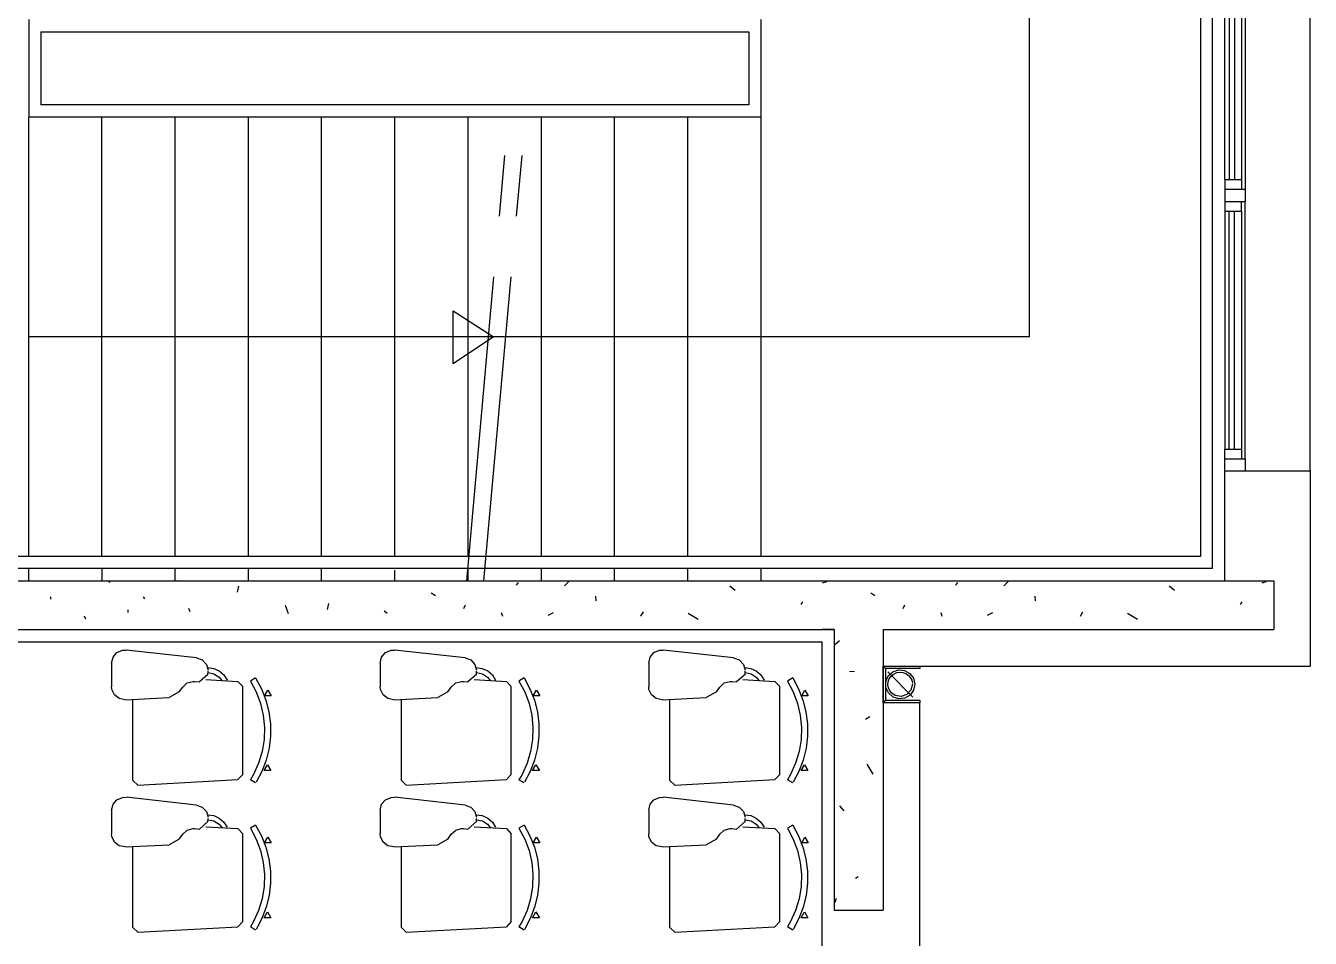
# Model space of a CAD drawing. Extents: x 7 to 80.8, y 22 to 73.9.
# Drawn here: x 67.42 to 72.68, y 50.27 to 54.01 of the extents above; entities that cross this region are included whole.
import ezdxf

# ---------------------------------------------------------------- set-up
doc = ezdxf.new("R2010")
doc.units = 0
doc.header["$MEASUREMENT"] = 0
doc.linetypes.add('DASHDOT', pattern=[2, 1.25, -0.25, 0.25, -0.25])
for name, color, linetype in [('Furniture', 7, 'CONTINUOUS'), ('Stairs', 7, 'CONTINUOUS'), ('Walls', 7, 'CONTINUOUS')]:
    doc.layers.add(name, color=color, linetype=linetype)

msp = doc.modelspace()

# ---------------------------------------------------------------- linework, layer by layer
at = {"layer": 'Furniture', "color": 4}
for p, q in [((68.1168, 51.4155), (67.828, 51.4473)), ((69.2168, 51.4155), (68.928, 51.4473)), ((70.3168, 51.4155), (70.028, 51.4473)), ((67.769, 51.3944), (67.769, 51.2973)), ((68.869, 51.3944), (68.869, 51.2973)), ((69.969, 51.3944), (69.969, 51.2973)), ((68.11, 51.3191), (68.1283, 51.3171)), ((68.1637, 51.3477), (68.1283, 51.3171)), ((68.1547, 51.3266), (68.286, 51.3193)), ((68.1637, 51.3477), (68.1641, 51.3609)), ((68.286, 51.3193), (68.306, 51.2982)), ((68.359, 51.3333), (68.3378, 51.3202)), ((69.21, 51.3191), (69.2283, 51.3171)), ((69.2637, 51.3477), (69.2283, 51.3171)), ((69.2547, 51.3266), (69.386, 51.3193)), ((69.2637, 51.3477), (69.2641, 51.3609)), ((69.386, 51.3193), (69.406, 51.2982)), ((69.459, 51.3333), (69.4378, 51.3202)), ((70.31, 51.3191), (70.3283, 51.3171)), ((70.3637, 51.3477), (70.3283, 51.3171)), ((70.3547, 51.3266), (70.486, 51.3193)), ((70.3637, 51.3477), (70.3641, 51.3609)), ((70.486, 51.3193), (70.506, 51.2982)), ((70.559, 51.3333), (70.5378, 51.3202)), ((68.0463, 51.2759), (68.0049, 51.2527)), ((68.0463, 51.2759), (68.0602, 51.2962)), ((68.306, 50.9382), (68.306, 51.2982)), ((69.1463, 51.2759), (69.1049, 51.2527)), ((69.1463, 51.2759), (69.1602, 51.2962)), ((69.406, 50.9382), (69.406, 51.2982)), ((70.2463, 51.2759), (70.2049, 51.2527)), ((70.2463, 51.2759), (70.2602, 51.2962)), ((70.506, 50.9382), (70.506, 51.2982)), ((67.8247, 51.2441), (68.0049, 51.2527)), ((67.856, 50.9132), (67.856, 51.2456)), ((68.9247, 51.2441), (69.1049, 51.2527)), ((68.956, 50.9132), (68.956, 51.2456)), ((70.0247, 51.2441), (70.2049, 51.2527)), ((70.056, 50.9132), (70.056, 51.2456)), ((67.876, 50.8943), (67.856, 50.9132)), ((67.876, 50.8943), (68.286, 50.9171)), ((68.306, 50.9382), (68.286, 50.9171)), ((68.359, 50.9029), (68.3378, 50.9161)), ((68.976, 50.8943), (68.956, 50.9132)), ((68.976, 50.8943), (69.386, 50.9171)), ((69.406, 50.9382), (69.386, 50.9171)), ((69.459, 50.9029), (69.4378, 50.9161)), ((70.076, 50.8943), (70.056, 50.9132)), ((70.076, 50.8943), (70.486, 50.9171)), ((70.506, 50.9382), (70.486, 50.9171)), ((70.559, 50.9029), (70.5378, 50.9161)), ((68.1168, 50.8125), (67.828, 50.8443)), ((69.2168, 50.8125), (68.928, 50.8443)), ((70.3168, 50.8125), (70.028, 50.8443)), ((67.769, 50.7914), (67.769, 50.6943)), ((68.869, 50.7914), (68.869, 50.6943)), ((69.969, 50.7914), (69.969, 50.6943)), ((68.1637, 50.7447), (68.1283, 50.7141)), ((68.1637, 50.7447), (68.1641, 50.7579)), ((69.2637, 50.7447), (69.2283, 50.7141)), ((69.2637, 50.7447), (69.2641, 50.7579)), ((70.3637, 50.7447), (70.3283, 50.7141)), ((70.3637, 50.7447), (70.3641, 50.7579)), ((68.0463, 50.6729), (68.0602, 50.6932)), ((68.11, 50.7161), (68.1283, 50.7141)), ((68.1547, 50.7236), (68.286, 50.7163)), ((68.286, 50.7163), (68.306, 50.6952)), ((68.306, 50.3352), (68.306, 50.6952)), ((68.359, 50.7303), (68.3378, 50.7172)), ((69.1463, 50.6729), (69.1602, 50.6932)), ((69.21, 50.7161), (69.2283, 50.7141)), ((69.2547, 50.7236), (69.386, 50.7163)), ((69.386, 50.7163), (69.406, 50.6952)), ((69.406, 50.3352), (69.406, 50.6952)), ((69.459, 50.7303), (69.4378, 50.7172)), ((70.2463, 50.6729), (70.2602, 50.6932)), ((70.31, 50.7161), (70.3283, 50.7141)), ((70.3547, 50.7236), (70.486, 50.7163)), ((70.486, 50.7163), (70.506, 50.6952)), ((70.506, 50.3352), (70.506, 50.6952)), ((70.559, 50.7303), (70.5378, 50.7172)), ((67.8247, 50.6411), (68.0049, 50.6497)), ((67.856, 50.3102), (67.856, 50.6426)), ((68.0463, 50.6729), (68.0049, 50.6497)), ((68.9247, 50.6411), (69.1049, 50.6497)), ((68.956, 50.3102), (68.956, 50.6426)), ((69.1463, 50.6729), (69.1049, 50.6497)), ((70.0247, 50.6411), (70.2049, 50.6497)), ((70.056, 50.3102), (70.056, 50.6426)), ((70.2463, 50.6729), (70.2049, 50.6497)), ((67.876, 50.2913), (67.856, 50.3102)), ((67.876, 50.2913), (68.286, 50.314)), ((68.306, 50.3352), (68.286, 50.314)), ((68.359, 50.2999), (68.3378, 50.313)), ((68.976, 50.2913), (68.956, 50.3102)), ((68.976, 50.2913), (69.386, 50.314)), ((69.406, 50.3352), (69.386, 50.314)), ((69.459, 50.2999), (69.4378, 50.313)), ((70.076, 50.2913), (70.056, 50.3102)), ((70.076, 50.2913), (70.486, 50.314)), ((70.506, 50.3352), (70.486, 50.314)), ((70.559, 50.2999), (70.5378, 50.313))]:
    msp.add_line(p, q, dxfattribs=at)
for points in [[(67.769, 51.3944), (67.7747, 51.4185), (67.7908, 51.4374), (67.8136, 51.4469), (67.828, 51.4473)], [(68.1168, 51.4155), (68.1401, 51.4071), (68.1571, 51.3891), (68.1641, 51.3653)], [(68.869, 51.3944), (68.8747, 51.4185), (68.8908, 51.4374), (68.9136, 51.4469), (68.928, 51.4473)], [(69.2168, 51.4155), (69.2401, 51.4071), (69.2571, 51.3891), (69.2641, 51.3653)], [(69.969, 51.3944), (69.9747, 51.4185), (69.9908, 51.4374), (70.0136, 51.4469), (70.028, 51.4473)], [(70.3168, 51.4155), (70.3401, 51.4071), (70.3571, 51.3891), (70.3641, 51.3653)], [(68.1625, 51.3758), (68.1872, 51.3725), (68.2099, 51.3622), (68.2287, 51.3459), (68.2421, 51.3249)], [(69.2625, 51.3758), (69.2872, 51.3725), (69.3099, 51.3622), (69.3287, 51.3459), (69.3421, 51.3249)], [(70.3625, 51.3758), (70.3872, 51.3725), (70.4099, 51.3622), (70.4287, 51.3459), (70.4421, 51.3249)], [(68.0602, 51.2962), (68.0785, 51.3129), (68.1024, 51.3194), (68.11, 51.3191)], [(68.1639, 51.3555), (68.1883, 51.3506), (68.2091, 51.3371), (68.2203, 51.3229)], [(68.3378, 51.3202), (68.3613, 51.2761), (68.3788, 51.2293), (68.3902, 51.1807), (68.3951, 51.1309), (68.3935, 51.081), (68.3855, 51.0317), (68.371, 50.9838), (68.3505, 50.9383), (68.3378, 50.9161)], [(68.359, 51.3333), (68.3827, 51.2894), (68.4008, 51.2428), (68.4131, 51.1944), (68.4194, 51.1448), (68.4197, 51.0948), (68.4138, 51.0452), (68.4018, 50.9967), (68.3841, 50.95), (68.3608, 50.9058)], [(69.1602, 51.2962), (69.1785, 51.3129), (69.2024, 51.3194), (69.21, 51.3191)], [(69.2639, 51.3555), (69.2883, 51.3506), (69.3092, 51.3371), (69.3203, 51.3229)], [(69.4378, 51.3202), (69.4613, 51.2761), (69.4788, 51.2293), (69.4902, 51.1807), (69.4951, 51.1309), (69.4935, 51.081), (69.4855, 51.0317), (69.471, 50.9838), (69.4505, 50.9383), (69.4378, 50.9161)], [(69.459, 51.3333), (69.4827, 51.2894), (69.5008, 51.2428), (69.5131, 51.1944), (69.5194, 51.1448), (69.5197, 51.0948), (69.5138, 51.0452), (69.5018, 50.9967), (69.4841, 50.95), (69.4608, 50.9058)], [(70.2602, 51.2962), (70.2785, 51.3129), (70.3024, 51.3194), (70.31, 51.3191)], [(70.3639, 51.3555), (70.3883, 51.3506), (70.4092, 51.3371), (70.4203, 51.3229)], [(70.5378, 51.3202), (70.5613, 51.2761), (70.5788, 51.2293), (70.5902, 51.1807), (70.5951, 51.1309), (70.5935, 51.081), (70.5855, 51.0317), (70.571, 50.9838), (70.5505, 50.9383), (70.5378, 50.9161)], [(70.559, 51.3333), (70.5827, 51.2894), (70.6008, 51.2428), (70.6131, 51.1944), (70.6194, 51.1448), (70.6196, 51.0948), (70.6138, 51.0452), (70.6018, 50.9967), (70.5841, 50.95), (70.5608, 50.9058)], [(67.8247, 51.2441), (67.8004, 51.2487), (67.7807, 51.2639), (67.7701, 51.2863), (67.769, 51.2973)], [(68.9247, 51.2441), (68.9004, 51.2487), (68.8807, 51.2639), (68.8701, 51.2863), (68.869, 51.2973)], [(70.0247, 51.2441), (70.0004, 51.2487), (69.9807, 51.2639), (69.9701, 51.2863), (69.969, 51.2973)], [(67.769, 50.7914), (67.7747, 50.8155), (67.7908, 50.8344), (67.8136, 50.8439), (67.828, 50.8443)], [(68.869, 50.7914), (68.8747, 50.8155), (68.8908, 50.8344), (68.9136, 50.8439), (68.928, 50.8443)], [(69.969, 50.7914), (69.9747, 50.8155), (69.9908, 50.8344), (70.0136, 50.8439), (70.028, 50.8443)], [(68.1168, 50.8125), (68.1401, 50.8041), (68.1571, 50.7861), (68.1641, 50.7623)], [(69.2168, 50.8125), (69.2401, 50.8041), (69.2571, 50.7861), (69.2641, 50.7623)], [(70.3168, 50.8125), (70.3401, 50.8041), (70.3571, 50.7861), (70.3641, 50.7623)], [(68.1625, 50.7728), (68.1872, 50.7694), (68.2099, 50.7592), (68.2287, 50.7429), (68.2421, 50.7219)], [(68.1639, 50.7524), (68.1883, 50.7476), (68.2091, 50.7341), (68.2203, 50.7199)], [(69.2625, 50.7728), (69.2872, 50.7694), (69.3099, 50.7592), (69.3287, 50.7429), (69.3421, 50.7219)], [(69.2639, 50.7524), (69.2883, 50.7476), (69.3092, 50.7341), (69.3203, 50.7199)], [(70.3625, 50.7728), (70.3872, 50.7694), (70.4099, 50.7592), (70.4287, 50.7429), (70.4421, 50.7219)], [(70.3639, 50.7524), (70.3883, 50.7476), (70.4092, 50.7341), (70.4203, 50.7199)], [(67.8247, 50.6411), (67.8004, 50.6457), (67.7807, 50.6609), (67.7701, 50.6832), (67.769, 50.6943)], [(68.0602, 50.6932), (68.0785, 50.7099), (68.1024, 50.7164), (68.11, 50.7161)], [(68.3378, 50.7172), (68.3613, 50.6731), (68.3788, 50.6263), (68.3902, 50.5777), (68.3951, 50.5279), (68.3935, 50.478), (68.3855, 50.4287), (68.371, 50.3808), (68.3505, 50.3353), (68.3378, 50.3131)], [(68.359, 50.7303), (68.3827, 50.6863), (68.4008, 50.6398), (68.4131, 50.5914), (68.4194, 50.5418), (68.4197, 50.4918), (68.4138, 50.4422), (68.4018, 50.3937), (68.3841, 50.347), (68.3608, 50.3028)], [(68.9247, 50.6411), (68.9004, 50.6457), (68.8807, 50.6609), (68.8701, 50.6832), (68.869, 50.6943)], [(69.1602, 50.6932), (69.1785, 50.7099), (69.2024, 50.7164), (69.21, 50.7161)], [(69.4378, 50.7172), (69.4613, 50.6731), (69.4788, 50.6263), (69.4902, 50.5777), (69.4951, 50.5279), (69.4935, 50.478), (69.4855, 50.4287), (69.471, 50.3808), (69.4505, 50.3353), (69.4378, 50.3131)], [(69.459, 50.7303), (69.4827, 50.6863), (69.5008, 50.6398), (69.5131, 50.5914), (69.5194, 50.5418), (69.5197, 50.4918), (69.5138, 50.4422), (69.5018, 50.3937), (69.4841, 50.347), (69.4608, 50.3028)], [(70.0247, 50.6411), (70.0004, 50.6457), (69.9807, 50.6609), (69.9701, 50.6832), (69.969, 50.6943)], [(70.2602, 50.6932), (70.2785, 50.7099), (70.3024, 50.7164), (70.31, 50.7161)], [(70.5378, 50.7172), (70.5613, 50.6731), (70.5788, 50.6263), (70.5902, 50.5777), (70.5951, 50.5279), (70.5935, 50.478), (70.5855, 50.4287), (70.571, 50.3808), (70.5505, 50.3353), (70.5378, 50.3131)], [(70.559, 50.7303), (70.5827, 50.6863), (70.6008, 50.6398), (70.6131, 50.5914), (70.6194, 50.5418), (70.6196, 50.4918), (70.6138, 50.4422), (70.6018, 50.3937), (70.5841, 50.347), (70.5608, 50.3028)]]:
    msp.add_lwpolyline(points, dxfattribs=at)
for points in [[(68.4092, 51.2834), (68.4225, 51.2603), (68.3958, 51.2603), (68.4092, 51.2834)], [(69.5092, 51.2834), (69.5225, 51.2603), (69.4958, 51.2603), (69.5092, 51.2834)], [(70.6092, 51.2834), (70.6225, 51.2603), (70.5958, 51.2603), (70.6092, 51.2834)], [(68.4074, 50.978), (68.4215, 50.9535), (68.3933, 50.9535), (68.4074, 50.978)], [(69.5074, 50.978), (69.5215, 50.9535), (69.4933, 50.9535), (69.5074, 50.978)], [(70.6074, 50.978), (70.6215, 50.9535), (70.5933, 50.9535), (70.6074, 50.978)], [(68.4092, 50.6804), (68.4225, 50.6573), (68.3958, 50.6573), (68.4092, 50.6804)], [(69.5092, 50.6804), (69.5225, 50.6573), (69.4958, 50.6573), (69.5092, 50.6804)], [(70.6092, 50.6804), (70.6225, 50.6573), (70.5958, 50.6573), (70.6092, 50.6804)], [(68.4074, 50.375), (68.4215, 50.3505), (68.3933, 50.3505), (68.4074, 50.375)], [(69.5074, 50.375), (69.5215, 50.3505), (69.4933, 50.3505), (69.5074, 50.375)], [(70.6074, 50.375), (70.6215, 50.3505), (70.5933, 50.3505), (70.6074, 50.375)]]:
    msp.add_lwpolyline(points, close=True, dxfattribs=at)
at = {"layer": 'Stairs', "color": 8}
for p, q in [((72.2294, 55.8319), (72.2294, 51.8319)), ((67.4294, 54.0319), (67.4294, 53.6319)), ((70.4294, 53.6319), (70.4294, 54.0319)), ((67.4794, 53.9819), (70.3794, 53.9819)), ((67.4794, 53.9819), (67.4794, 53.6819)), ((70.3794, 53.9819), (70.3794, 53.6819)), ((70.3794, 53.6819), (67.4794, 53.6819)), ((70.4294, 53.6319), (67.4294, 53.6319)), ((71.5294, 52.7319), (67.4294, 52.7319)), ((72.2294, 51.8319), (65.6894, 51.8319)), ((72.2794, 51.7819), (65.6894, 51.7819))]:
    msp.add_line(p, q, dxfattribs=at)
at = {"layer": 'Stairs', "color": 4}
for p, q in [((67.4294, 51.8319), (67.4294, 53.6319)), ((67.7294, 51.8319), (67.7294, 53.6319)), ((68.0294, 51.8319), (68.0294, 53.6319)), ((68.3294, 51.8319), (68.3294, 53.6319)), ((68.6294, 51.8319), (68.6294, 53.6319)), ((68.9294, 51.8319), (68.9294, 53.6319)), ((69.2294, 51.8319), (69.2294, 53.6319)), ((69.5294, 51.8319), (69.5294, 53.6319)), ((69.8294, 51.8319), (69.8294, 53.6319)), ((70.1294, 51.8319), (70.1294, 53.6319)), ((70.4294, 51.8319), (70.4294, 53.6319)), ((67.4294, 51.7319), (67.4294, 51.7819)), ((67.7294, 51.7819), (67.7294, 51.7319)), ((68.0294, 51.7319), (68.0294, 51.7819)), ((68.3294, 51.7319), (68.3294, 51.7819)), ((68.6294, 51.7319), (68.6294, 51.7819)), ((68.9294, 51.7319), (68.9294, 51.775)), ((69.2294, 51.7319), (69.2294, 51.7819)), ((69.5294, 51.7319), (69.5294, 51.7819)), ((69.8294, 51.7319), (69.8294, 51.7819)), ((70.1294, 51.7319), (70.1294, 51.7819)), ((70.4294, 51.7319), (70.4294, 51.7819))]:
    msp.add_line(p, q, dxfattribs=at)
at = {"layer": 'Stairs', "color": 8, "linetype": 'DASHDOT'}
for p, q in [((69.2237, 51.7319), (69.3937, 53.6287)), ((69.294, 51.7319), (69.4639, 53.6287))]:
    msp.add_line(p, q, dxfattribs=at)
at = {"layer": 'Stairs', "color": 8}
for points in [[(72.2794, 51.7819), (72.2794, 55.8819), (65.6894, 55.8819)], [(71.5294, 52.7319), (71.5294, 54.9319), (67.594, 54.9319)]]:
    msp.add_lwpolyline(points, dxfattribs=at)
msp.add_lwpolyline([(69.3333, 52.7319), (69.1687, 52.6209), (69.1687, 52.8378), (69.3333, 52.7319)], close=True, dxfattribs=at)
at = {"layer": 'Walls', "color": 8}
for p, q in [((72.6794, 52.1819), (72.6794, 55.4819)), ((72.4121, 54.3918), (72.4121, 53.3364)), ((72.3294, 53.3761), (72.3294, 54.3522)), ((72.3469, 54.3522), (72.3469, 53.3761)), ((72.3688, 54.3522), (72.3688, 53.3761)), ((72.3979, 54.3522), (72.3979, 53.3761)), ((72.4121, 52.2315), (72.4121, 53.2869)), ((72.3294, 53.2472), (72.3294, 52.2711)), ((72.3469, 52.2711), (72.3469, 53.2472)), ((72.3688, 52.2711), (72.3688, 53.2472)), ((72.3979, 53.2472), (72.3979, 52.2711))]:
    msp.add_line(p, q, dxfattribs=at)
at = {"layer": 'Walls', "color": 4}
for p, q in [((72.3294, 53.3761), (72.3979, 53.3761)), ((72.3294, 53.3761), (72.3294, 53.2472)), ((72.3979, 53.3761), (72.3979, 53.3364)), ((72.3294, 53.3364), (72.4121, 53.3364)), ((72.4121, 53.3364), (72.4121, 53.2869)), ((72.3294, 53.2869), (72.4121, 53.2869)), ((72.3979, 53.2472), (72.3979, 53.2869)), ((72.3294, 53.2472), (72.3979, 53.2472)), ((72.3294, 52.1819), (72.3294, 52.2711)), ((72.3294, 52.2315), (72.4121, 52.2315)), ((72.4121, 52.2315), (72.4121, 52.1819)), ((70.9394, 51.3719), (70.9394, 51.2419)), ((70.9394, 51.2419), (71.0794, 51.2419))]:
    msp.add_line(p, q, dxfattribs=at)
at = {"layer": 'Walls', "color": 2}
for p, q in [((72.3294, 51.7319), (72.3294, 52.1819)), ((72.3294, 52.1819), (72.6794, 52.1819)), ((72.6794, 52.1819), (72.6794, 51.3819)), ((65.5794, 51.7319), (72.5294, 51.7319)), ((72.5294, 51.7319), (72.5294, 51.5319)), ((64.8294, 51.5319), (70.7294, 51.5319)), ((70.7294, 51.5319), (70.6794, 51.5319)), ((70.7294, 51.5319), (70.7294, 50.3819)), ((70.9294, 51.5319), (72.5294, 51.5319)), ((70.9294, 51.5319), (70.9294, 50.3819)), ((64.5544, 51.4819), (70.6794, 51.4819)), ((70.6794, 50.2319), (70.6794, 51.4819)), ((71.0794, 51.3819), (72.6794, 51.3819)), ((71.0794, 50.2319), (71.0794, 51.2319)), ((70.7294, 50.3819), (70.9294, 50.3819))]:
    msp.add_line(p, q, dxfattribs=at)
at = {"layer": 'Walls', "color": 1}
for p, q in [((67.7635, 51.7319), (67.7569, 51.7253)), ((68.0436, 51.7293), (68.0366, 51.7319)), ((69.6427, 51.7306), (69.624, 51.7106)), ((71.4427, 51.7306), (71.424, 51.7106)), ((68.289, 51.7093), (68.2837, 51.6853)), ((69.0959, 51.6706), (69.0785, 51.6813)), ((69.4279, 51.7133), (69.4359, 51.7253)), ((70.3015, 51.7106), (70.3228, 51.6933)), ((70.6976, 51.728), (70.6802, 51.7226)), ((70.8959, 51.6706), (70.8785, 51.6813)), ((71.2279, 51.7133), (71.2359, 51.7253)), ((72.1015, 51.7106), (72.1228, 51.6933)), ((72.4976, 51.728), (72.4802, 51.7226)), ((67.5195, 51.6559), (67.5195, 51.6666)), ((67.9049, 51.6573), (67.8996, 51.6666)), ((68.4931, 51.5959), (68.4811, 51.6306)), ((68.6571, 51.6386), (68.6518, 51.6146)), ((69.2172, 51.6319), (69.2106, 51.6172)), ((69.7507, 51.6693), (69.752, 51.6493)), ((70.5989, 51.6453), (70.5922, 51.6346)), ((71.0172, 51.6319), (71.0106, 51.6172)), ((71.5507, 51.6693), (71.552, 51.6493)), ((72.3989, 51.6453), (72.3922, 51.6346)), ((67.6635, 51.5746), (67.6582, 51.5866)), ((67.8356, 51.6132), (67.8356, 51.6012)), ((68.0903, 51.6039), (68.085, 51.6186)), ((68.8972, 51.5972), (68.8852, 51.6066)), ((69.3719, 51.5852), (69.3666, 51.5999)), ((69.5773, 51.5999), (69.556, 51.5892)), ((69.9374, 51.5866), (69.9481, 51.6039)), ((70.1721, 51.5732), (70.1308, 51.5972)), ((71.1719, 51.5852), (71.1666, 51.5999)), ((71.3773, 51.5999), (71.356, 51.5892)), ((71.7374, 51.5866), (71.7481, 51.6039)), ((71.9721, 51.5732), (71.9308, 51.5972)), ((70.7307, 51.4687), (70.7508, 51.4874)), ((70.7921, 51.3607), (70.8121, 51.3594)), ((71.0515, 51.2549), (70.9485, 51.3579)), ((70.8748, 51.174), (70.8575, 51.1633)), ((70.8881, 50.9393), (70.8641, 50.9806)), ((70.7508, 50.8099), (70.7681, 50.7886)), ((70.8161, 50.5125), (70.8268, 50.5192)), ((70.7334, 50.4138), (70.7387, 50.4311))]:
    msp.add_line(p, q, dxfattribs=at)
at = {"layer": 'Walls', "color": 4}
for points in [[(72.3294, 52.2711), (72.3979, 52.2711), (72.3979, 52.2315)], [(70.9394, 51.2419), (70.9294, 51.2319), (70.9294, 51.3819)], [(71.0794, 51.2419), (71.0794, 51.2319), (70.9294, 51.2319)]]:
    msp.add_lwpolyline(points, dxfattribs=at)
msp.add_lwpolyline([(71.0794, 51.3819), (71.0794, 51.3719), (70.9394, 51.3719), (70.9294, 51.3819), (71.0794, 51.3819)], close=True, dxfattribs=at)
at = {"layer": 'Walls', "color": 1}
for points in [[(71.0594, 51.3073), (71.0542, 51.283), (71.0397, 51.2629), (71.0183, 51.2504), (70.9936, 51.2476), (70.97, 51.255), (70.9509, 51.272), (70.9408, 51.2946), (70.9406, 51.3194), (70.9505, 51.3422), (70.9688, 51.359), (70.993, 51.367), (71.0177, 51.3645), (71.0392, 51.3522), (71.054, 51.3322), (71.0594, 51.308)], [(71.0494, 51.3073), (71.0433, 51.2834), (71.0264, 51.2653), (71.0029, 51.2575), (70.9786, 51.2619), (70.9645, 51.2716), (70.9567, 51.2813), (70.9516, 51.2927), (70.9494, 51.305), (70.9504, 51.3174), (70.9544, 51.3292), (70.9612, 51.3396), (70.9704, 51.3481), (70.9859, 51.3555), (70.9982, 51.3573), (71.0106, 51.356), (71.0223, 51.3518), (71.0326, 51.3447), (71.0408, 51.3353), (71.0465, 51.3242), (71.0492, 51.312)]]:
    msp.add_lwpolyline(points, dxfattribs=at)

doc.saveas('drawing.dxf')
